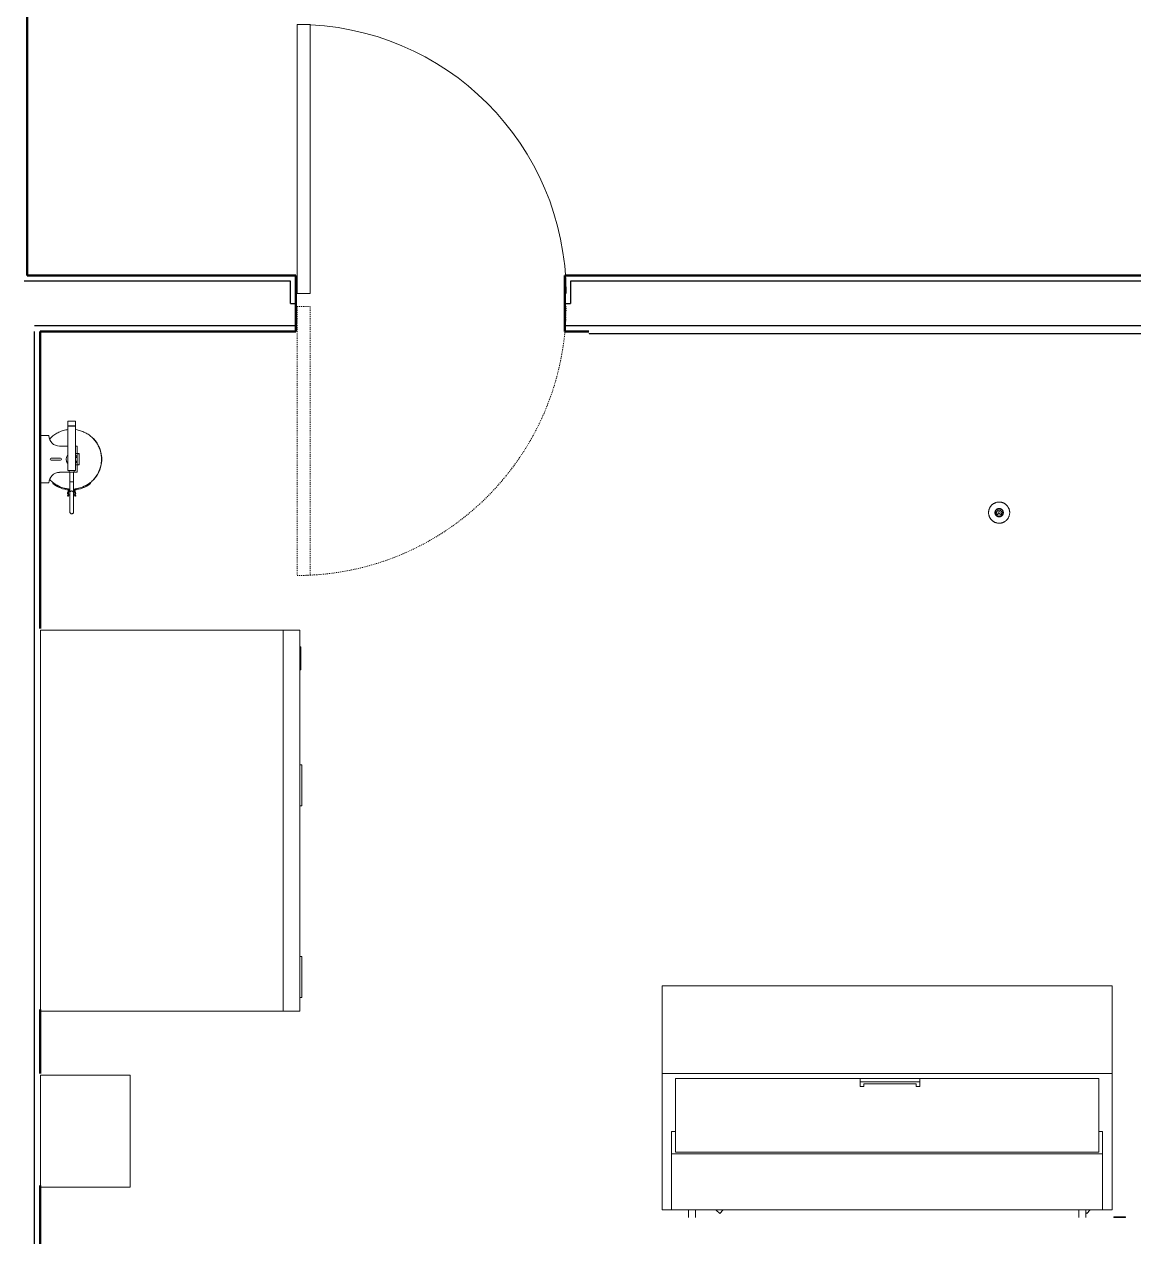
# Model space of a CAD drawing. Header units: inches. Extents: x -460 to 10305, y -938 to 5356.
# Drawn here: x 459.9 to 608.4, y 578.5 to 740.8 of the extents above; entities that cross this region are included whole.
import ezdxf

# ---------------------------------------------------------------- set-up
doc = ezdxf.new("R2010")
doc.units = ezdxf.units.IN
doc.header["$MEASUREMENT"] = 0
doc.linetypes.add('01-0263-G-DWG-BFP-ARCH$0$Dash', pattern=[0.25, 0.125, -0.125])
doc.layers.add('01-0263-G-DWG-BFP-ARCH$0$SP-CASE', color=11, linetype='Continuous', lineweight=13)
doc.layers.add('01-0263-G-DWG-BFP-ARCH$0$SP-DOOR', color=5, linetype='Continuous')
doc.layers.add('01-0263-G-DWG-BFP-ARCH$0$SP-WALL', color=7, linetype='Continuous')

# ---------------------------------------------------------------- blocks, each defined once
blk = doc.blocks.new('01-0263-G-DWG-BFP-ARCH$0$Single-Flush-Dbl Acting - 36_ x 84_-1914264-GROUND FLOOR - PROPOSED')
at = {"layer": '01-0263-G-DWG-BFP-ARCH$0$SP-DOOR', "linetype": '01-0263-G-DWG-BFP-ARCH$0$Dash', "lineweight": 9}
for p, q in [((16.25, -0.25), (16.25, 35.75)), ((18, 35.75), (16.25, 35.75)), ((18, -0.25), (18, 35.75)), ((18, -0.25), (16.25, -0.25))]:
    blk.add_line(p, q, dxfattribs=at)
at = {"layer": '01-0263-G-DWG-BFP-ARCH$0$SP-DOOR', "lineweight": 20}
for p, q in [((16.25, -2), (16.25, -38)), ((18, -2), (16.25, -2)), ((18, -2), (18, -38)), ((18, -38), (16.25, -38))]:
    blk.add_line(p, q, dxfattribs=at)
at = {"layer": '01-0263-G-DWG-BFP-ARCH$0$SP-DOOR', "linetype": '01-0263-G-DWG-BFP-ARCH$0$Dash', "lineweight": 9}
blk.add_arc((18, -0.25), 36, 90, 180, dxfattribs=at)
at = {"layer": '01-0263-G-DWG-BFP-ARCH$0$SP-DOOR', "lineweight": 9}
blk.add_arc((18, -2), 36, 180, 270, dxfattribs=at)
blk = doc.blocks.new('01-0263-G-DWG-BFP-ARCH', base_point=(1295.16, 1352.86))
at = {"layer": '01-0263-G-DWG-BFP-ARCH$0$SP-CASE'}
for p, q in [((1885.2, 2049.07), (1830.4, 2049.07)), ((1830.4, 2049.07), (1830.4, 2049.01)), ((1830.4, 2049.01), (1885.2, 2049.01)), ((1885.2, 2049.01), (1885.2, 2049.07)), ((1933.2, 2049.07), (1885.2, 2049.07)), ((1885.2, 2049.07), (1885.2, 2049.01)), ((1885.2, 2049.01), (1933.2, 2049.01)), ((1760.63, 2036.69), (1760.63, 2037.3)), ((1760.63, 2037.3), (1761.63, 2037.3)), ((1761.63, 2037.3), (1761.63, 2036.69)), ((1761.63, 2036.7), (1760.63, 2036.7)), ((1760.63, 2036.64), (1760.63, 2036.69)), ((1760.63, 2036.69), (1761.63, 2036.69)), ((1760.63, 2030.72), (1760.63, 2036.64)), ((1761.63, 2036.64), (1760.63, 2036.64)), ((1761.63, 2036.69), (1761.63, 2036.64)), ((1761.63, 2036.64), (1761.63, 2030.72)), ((1758.09, 2035.38), (1757.01, 2035.38)), ((1757.01, 2035.38), (1757.01, 2029.05)), ((1760.63, 2033.97), (1759.51, 2033.97)), ((1761.88, 2033.97), (1761.63, 2033.97)), ((1761.88, 2032.97), (1761.88, 2033.97)), ((1764.07, 2034.98), (1764.04, 2034.96)), ((1758.4, 2032.34), (1759.63, 2032.34)), ((1761.63, 2032.97), (1761.88, 2032.97)), ((1761.88, 2032.47), (1761.63, 2032.47)), ((1762.13, 2032.97), (1761.88, 2032.97)), ((1761.88, 2032.97), (1761.88, 2032.94)), ((1761.88, 2031.47), (1761.88, 2032.97)), ((1762.13, 2032.9), (1762.07, 2032.9)), ((1762.13, 2032.97), (1762.13, 2031.47)), ((1762.13, 2032.94), (1762.13, 2032.97)), ((1759.63, 2032.09), (1758.4, 2032.09)), ((1760.63, 2030.72), (1761.63, 2030.72)), ((1760.8, 2030.72), (1760.8, 2030.47)), ((1761.46, 2030.47), (1761.46, 2030.72)), ((1761.63, 2031.97), (1761.88, 2031.97)), ((1761.88, 2031.47), (1761.63, 2031.47)), ((1761.88, 2031.49), (1761.88, 2031.47)), ((1761.88, 2030.47), (1761.88, 2031.47)), ((1761.88, 2031.47), (1762.13, 2031.47)), ((1762.07, 2031.53), (1762.13, 2031.53)), ((1762.13, 2031.47), (1762.13, 2031.49)), ((1757.01, 2029.05), (1758.09, 2029.05)), ((1758.7, 2029.04), (1758.61, 2028.95)), ((1759.51, 2030.47), (1760.84, 2030.47)), ((1761.13, 2030.47), (1760.84, 2030.47)), ((1760.88, 2030.47), (1760.88, 2029.22)), ((1760.89, 2029.22), (1760.88, 2029.22)), ((1761.42, 2030.47), (1761.13, 2030.47)), ((1761.38, 2029.22), (1761.38, 2030.47)), ((1761.42, 2030.47), (1761.88, 2030.47)), ((1763.66, 2028.95), (1763.57, 2029.04)), ((1764.04, 2029.47), (1764.07, 2029.45)), ((1760.61, 2027.38), (1760.52, 2027.3)), ((1761.75, 2027.3), (1761.65, 2027.38)), ((1885.06, 2025.58), (1885.04, 2025.57)), ((1885.06, 2025.58), (1885.04, 2025.57)), ((1885.06, 2025.58), (1885.04, 2025.57)), ((1885.53, 2024.56), (1885.55, 2024.57)), ((1885.53, 2024.56), (1885.55, 2024.57)), ((1885.53, 2024.56), (1885.55, 2024.57)), ((1756.95, 2009.32), (1756.95, 1958.32)), ((1789.45, 2009.32), (1756.95, 2009.32)), ((1789.45, 1958.32), (1789.45, 2009.32)), ((1791.7, 2009.32), (1789.45, 2009.32)), ((1789.45, 1958.32), (1789.45, 2009.32)), ((1791.7, 2009.32), (1791.7, 1958.32)), ((1791.82, 2007.12), (1791.7, 2007.12)), ((1791.82, 2007.12), (1791.82, 2004.03)), ((1791.7, 2004.03), (1791.82, 2004.03)), ((1791.95, 1991.32), (1791.7, 1991.32)), ((1791.95, 1991.32), (1791.95, 1985.82)), ((1791.7, 1985.82), (1791.95, 1985.82)), ((1791.95, 1965.67), (1791.7, 1965.67)), ((1791.95, 1965.67), (1791.95, 1960.17)), ((1840.18, 1949.97), (1840.18, 1961.72)), ((1900.43, 1961.72), (1840.18, 1961.72)), ((1900.43, 1961.72), (1900.43, 1949.97)), ((1791.7, 1960.17), (1791.95, 1960.17)), ((1756.95, 1958.32), (1789.45, 1958.32)), ((1789.45, 1958.32), (1791.7, 1958.32)), ((1756.95, 1949.76), (1756.95, 1934.76)), ((1768.95, 1949.76), (1756.95, 1949.76)), ((1768.95, 1934.76), (1768.95, 1949.76)), ((1840.18, 1949.97), (1900.43, 1949.97)), ((1840.18, 1931.72), (1840.18, 1949.97)), ((1900.43, 1949.97), (1900.43, 1931.72)), ((1841.95, 1939.44), (1841.95, 1949.3)), ((1841.95, 1949.3), (1866.7, 1949.3)), ((1866.7, 1948.86), (1866.7, 1949.3)), ((1866.7, 1949.3), (1874.7, 1949.3)), ((1866.7, 1948.27), (1866.7, 1948.86)), ((1874.7, 1948.86), (1866.7, 1948.86)), ((1867.2, 1948.27), (1866.7, 1948.27)), ((1867.2, 1948.27), (1867.2, 1948.59)), ((1867.2, 1948.59), (1874.2, 1948.59)), ((1874.2, 1948.59), (1874.2, 1948.27)), ((1874.7, 1948.27), (1874.2, 1948.27)), ((1874.7, 1949.3), (1874.7, 1948.86)), ((1874.7, 1949.3), (1898.64, 1949.3)), ((1874.7, 1948.86), (1874.7, 1948.27)), ((1898.64, 1949.3), (1898.64, 1939.44)), ((1841.45, 1939.22), (1841.45, 1942.23)), ((1841.95, 1942.23), (1841.45, 1942.23)), ((1899.15, 1942.23), (1898.64, 1942.23)), ((1899.15, 1942.23), (1899.15, 1939.22)), ((1841.45, 1931.72), (1841.45, 1939.22)), ((1841.45, 1939.22), (1899.15, 1939.22)), ((1898.64, 1939.44), (1841.95, 1939.44)), ((1899.15, 1939.22), (1899.15, 1931.72)), ((1756.95, 1934.76), (1768.95, 1934.76)), ((1840.18, 1931.72), (1841.45, 1931.72)), ((1899.15, 1931.72), (1841.45, 1931.72)), ((1843.72, 1931.72), (1843.72, 1930.72)), ((1844.64, 1930.72), (1844.64, 1931.72)), ((1847.89, 1931.26), (1847.43, 1931.71)), ((1847.89, 1931.26), (1848.36, 1931.72)), ((1895.97, 1931.72), (1895.97, 1930.72)), ((1896.89, 1930.72), (1896.89, 1931.72)), ((1897.03, 1931.26), (1897.49, 1931.72)), ((1899.15, 1931.72), (1900.43, 1931.72)), ((1897.03, 1931.26), (1896.9, 1931.38)), ((1902.19, 1930.78), (1900.64, 1930.78)), ((1900.64, 1930.78), (1900.64, 1930.72)), ((1900.64, 1930.72), (1902.19, 1930.72)), ((1902.19, 1930.72), (1902.19, 1930.78))]:
    blk.add_line(p, q, dxfattribs=at)
for points in [[(1760.63, 2036.18), (1760.5, 2036.16), (1760.34, 2036.14), (1760.18, 2036.1), (1760.03, 2036.06), (1759.87, 2036.01), (1759.72, 2035.96), (1759.57, 2035.9), (1759.43, 2035.83), (1759.29, 2035.76), (1759.15, 2035.69), (1759.01, 2035.6), (1758.87, 2035.52), (1758.74, 2035.42), (1758.62, 2035.33), (1758.5, 2035.22), (1758.38, 2035.11), (1758.26, 2035), (1758.18, 2034.92)], [(1761.37, 2028.22), (1761.45, 2028.23), (1761.61, 2028.24), (1761.77, 2028.27), (1761.93, 2028.29), (1762.08, 2028.33), (1762.24, 2028.37), (1762.39, 2028.42), (1762.54, 2028.47), (1762.69, 2028.53), (1762.84, 2028.6), (1762.98, 2028.67), (1763.12, 2028.74), (1763.26, 2028.83), (1763.39, 2028.91), (1763.52, 2029.01), (1763.65, 2029.1), (1763.77, 2029.21), (1763.89, 2029.32), (1764, 2029.43), (1764.11, 2029.55), (1764.22, 2029.67), (1764.32, 2029.79), (1764.41, 2029.92), (1764.5, 2030.05), (1764.58, 2030.19), (1764.66, 2030.33), (1764.73, 2030.47), (1764.8, 2030.62), (1764.86, 2030.77), (1764.92, 2030.92), (1764.96, 2031.07), (1765.01, 2031.22), (1765.04, 2031.38), (1765.07, 2031.54), (1765.1, 2031.69), (1765.12, 2031.85), (1765.13, 2032.01), (1765.13, 2032.17), (1765.13, 2032.33), (1765.12, 2032.49), (1765.11, 2032.65), (1765.09, 2032.81), (1765.06, 2032.97), (1765.03, 2033.12), (1764.99, 2033.28), (1764.94, 2033.43), (1764.89, 2033.58), (1764.83, 2033.73), (1764.77, 2033.88), (1764.7, 2034.02), (1764.63, 2034.17), (1764.54, 2034.3), (1764.46, 2034.44), (1764.37, 2034.57), (1764.27, 2034.7), (1764.17, 2034.82), (1764.06, 2034.94), (1763.95, 2035.05), (1763.83, 2035.16), (1763.71, 2035.27), (1763.59, 2035.37), (1763.46, 2035.47), (1763.33, 2035.56), (1763.19, 2035.64), (1763.06, 2035.72), (1762.91, 2035.8), (1762.77, 2035.86), (1762.62, 2035.93), (1762.47, 2035.98), (1762.32, 2036.03), (1762.17, 2036.08), (1762.01, 2036.12), (1761.85, 2036.15), (1761.7, 2036.18), (1761.63, 2036.18)], [(1758.2, 2029.49), (1758.31, 2029.38), (1758.43, 2029.27), (1758.55, 2029.16), (1758.68, 2029.06), (1758.8, 2028.96), (1758.94, 2028.87), (1759.07, 2028.79), (1759.21, 2028.71), (1759.35, 2028.63), (1759.5, 2028.57), (1759.64, 2028.5), (1759.79, 2028.45), (1759.94, 2028.4), (1760.1, 2028.35), (1760.25, 2028.31), (1760.41, 2028.28), (1760.57, 2028.26), (1760.73, 2028.24), (1760.89, 2028.22)], [(1760.88, 2026.29), (1760.88, 2026.86), (1760.88, 2027.38), (1760.88, 2027.63), (1760.88, 2027.69), (1760.88, 2027.27), (1760.88, 2026.49), (1760.88, 2026.47), (1760.88, 2026.44), (1760.88, 2026.42), (1760.88, 2026.4), (1760.88, 2026.38), (1760.88, 2026.35), (1760.88, 2026.33), (1760.88, 2026.31), (1760.88, 2026.29), (1760.88, 2026.27), (1760.88, 2026.24), (1760.88, 2026.22), (1760.88, 2026.2), (1760.88, 2026.18), (1760.88, 2026.16), (1760.88, 2026.14), (1760.88, 2026.12), (1760.88, 2026.1), (1760.88, 2026.07), (1760.88, 2026.05), (1760.88, 2026.03), (1760.88, 2026.01), (1760.88, 2025.99), (1760.88, 2025.98), (1760.88, 2025.96), (1760.88, 2025.94), (1760.88, 2025.92), (1760.88, 2025.9), (1760.88, 2025.88), (1760.88, 2025.86), (1760.88, 2025.84), (1760.88, 2025.83), (1760.88, 2025.81), (1760.88, 2025.79), (1760.88, 2025.77), (1760.88, 2025.76), (1760.88, 2025.74), (1760.88, 2025.72), (1760.88, 2025.71), (1760.88, 2025.69), (1760.88, 2025.68), (1760.88, 2025.66), (1760.88, 2025.65), (1760.88, 2025.63), (1760.88, 2025.62), (1760.88, 2025.6), (1760.88, 2025.59), (1760.88, 2025.57), (1760.88, 2025.56), (1760.88, 2025.54), (1760.88, 2025.53), (1760.88, 2025.52), (1760.88, 2025.51), (1760.88, 2025.49), (1760.88, 2025.48), (1760.88, 2025.47), (1760.88, 2025.46), (1760.88, 2025.44), (1760.88, 2025.43), (1760.88, 2025.42), (1760.88, 2025.41), (1760.88, 2025.4), (1760.88, 2025.39), (1760.88, 2025.38), (1760.88, 2025.37), (1760.88, 2025.36), (1760.88, 2025.35), (1760.88, 2025.34), (1760.88, 2025.33), (1760.88, 2025.32), (1760.88, 2025.31), (1760.88, 2025.3), (1760.88, 2025.29), (1760.88, 2025.29), (1760.88, 2025.28), (1760.88, 2025.27), (1760.88, 2025.26), (1760.88, 2025.26), (1760.88, 2025.25), (1760.88, 2025.24), (1760.88, 2025.24), (1760.88, 2025.23), (1760.88, 2025.23), (1760.88, 2025.22), (1760.88, 2025.21), (1760.88, 2025.21), (1760.88, 2025.2), (1760.88, 2025.2), (1760.88, 2025.2), (1760.88, 2025.19), (1760.88, 2025.19), (1760.88, 2025.19), (1760.88, 2025.18), (1760.88, 2025.18), (1760.88, 2025.18), (1760.88, 2025.17), (1760.88, 2025.17), (1760.88, 2025.17), (1760.88, 2025.17), (1760.88, 2025.17), (1760.88, 2025.17), (1760.88, 2025.17), (1760.88, 2025.17), (1760.88, 2025.17), (1760.88, 2025.17), (1760.88, 2025.17), (1760.88, 2025.17), (1760.88, 2025.17), (1760.88, 2025.17), (1760.88, 2025.17), (1760.88, 2025.18), (1760.88, 2025.18), (1760.88, 2025.18), (1760.88, 2025.19), (1760.88, 2025.19), (1760.88, 2025.19), (1760.88, 2025.2), (1760.88, 2025.2), (1760.88, 2025.21), (1760.88, 2025.21), (1760.88, 2025.22), (1760.88, 2025.23), (1760.88, 2025.23), (1760.88, 2025.24), (1760.88, 2025.25), (1760.88, 2025.26), (1760.88, 2025.26), (1760.88, 2025.27), (1760.88, 2025.28), (1760.88, 2025.29), (1760.88, 2025.3), (1760.88, 2025.31), (1760.88, 2025.32), (1760.88, 2025.33), (1760.88, 2025.35), (1760.88, 2025.36), (1760.88, 2025.37), (1760.88, 2025.38), (1760.88, 2025.4), (1760.88, 2025.41), (1760.88, 2025.43), (1760.88, 2025.44), (1760.88, 2025.46), (1760.88, 2025.47), (1760.88, 2025.49), (1760.88, 2025.51), (1760.88, 2025.52), (1760.88, 2025.54), (1760.88, 2025.56), (1760.88, 2025.58), (1760.88, 2025.6), (1760.88, 2025.62), (1760.88, 2025.64), (1760.88, 2025.66), (1760.88, 2025.69), (1760.88, 2025.71), (1760.88, 2025.73), (1760.88, 2025.76), (1760.88, 2025.78), (1760.88, 2025.81), (1760.88, 2025.83), (1760.88, 2025.86), (1760.88, 2025.89), (1760.88, 2025.91), (1760.88, 2025.94), (1760.88, 2025.97), (1760.88, 2026), (1760.88, 2026.03), (1760.88, 2026.06), (1760.88, 2026.09), (1760.88, 2026.13), (1760.88, 2026.16), (1760.88, 2026.19), (1760.88, 2026.23), (1760.88, 2026.26), (1760.88, 2026.3), (1760.88, 2026.34), (1760.88, 2026.37), (1760.88, 2026.41), (1760.88, 2026.45), (1760.88, 2026.49), (1760.88, 2026.53), (1760.88, 2026.57), (1760.88, 2026.61), (1760.88, 2026.66), (1760.88, 2026.7), (1760.88, 2026.74), (1760.88, 2026.79), (1760.88, 2026.83), (1760.88, 2026.88), (1760.88, 2027.37), (1760.88, 2028.25), (1760.88, 2029), (1760.88, 2029.22)], [(1760.88, 2029.22), (1760.89, 2029.21), (1760.92, 2029.21), (1760.97, 2029.2), (1761.05, 2029.2), (1761.13, 2029.2)], [(1761.13, 2029.2), (1761.22, 2029.2), (1761.29, 2029.2), (1761.35, 2029.21), (1761.38, 2029.21), (1761.38, 2029.22)], [(1761.38, 2026.29), (1761.38, 2026.86), (1761.38, 2027.38), (1761.38, 2027.63), (1761.38, 2027.69), (1761.38, 2027.27), (1761.38, 2026.49), (1761.38, 2026.47), (1761.38, 2026.44), (1761.38, 2026.42), (1761.38, 2026.4), (1761.38, 2026.38), (1761.38, 2026.35), (1761.38, 2026.33), (1761.38, 2026.31), (1761.38, 2026.29), (1761.38, 2026.27), (1761.38, 2026.24), (1761.38, 2026.22), (1761.38, 2026.2), (1761.38, 2026.18), (1761.38, 2026.16), (1761.38, 2026.14), (1761.38, 2026.12), (1761.38, 2026.1), (1761.38, 2026.07), (1761.38, 2026.05), (1761.38, 2026.03), (1761.38, 2026.01), (1761.38, 2025.99), (1761.38, 2025.98), (1761.38, 2025.96), (1761.38, 2025.94), (1761.38, 2025.92), (1761.38, 2025.9), (1761.38, 2025.88), (1761.38, 2025.86), (1761.38, 2025.84), (1761.38, 2025.83), (1761.38, 2025.81), (1761.38, 2025.79), (1761.38, 2025.77), (1761.38, 2025.76), (1761.38, 2025.74), (1761.38, 2025.72), (1761.38, 2025.71), (1761.38, 2025.69), (1761.38, 2025.68), (1761.38, 2025.66), (1761.38, 2025.65), (1761.38, 2025.63), (1761.38, 2025.62), (1761.38, 2025.6), (1761.38, 2025.59), (1761.38, 2025.57), (1761.38, 2025.56), (1761.38, 2025.54), (1761.38, 2025.53), (1761.38, 2025.52), (1761.38, 2025.51), (1761.38, 2025.49), (1761.38, 2025.48), (1761.38, 2025.47), (1761.38, 2025.46), (1761.38, 2025.44), (1761.38, 2025.43), (1761.38, 2025.42), (1761.38, 2025.41), (1761.38, 2025.4), (1761.38, 2025.39), (1761.38, 2025.38), (1761.38, 2025.37), (1761.38, 2025.36), (1761.38, 2025.35), (1761.38, 2025.34), (1761.38, 2025.33), (1761.38, 2025.32), (1761.38, 2025.31), (1761.38, 2025.3), (1761.38, 2025.29), (1761.38, 2025.29), (1761.38, 2025.28), (1761.38, 2025.27), (1761.38, 2025.26), (1761.38, 2025.26), (1761.38, 2025.25), (1761.38, 2025.24), (1761.38, 2025.24), (1761.38, 2025.23), (1761.38, 2025.23), (1761.38, 2025.22), (1761.38, 2025.21), (1761.38, 2025.21), (1761.38, 2025.2), (1761.38, 2025.2), (1761.38, 2025.2), (1761.38, 2025.19), (1761.38, 2025.19), (1761.38, 2025.19), (1761.38, 2025.18), (1761.38, 2025.18), (1761.38, 2025.18), (1761.38, 2025.17), (1761.38, 2025.17), (1761.38, 2025.17), (1761.38, 2025.17), (1761.38, 2025.17), (1761.38, 2025.17), (1761.38, 2025.17), (1761.38, 2025.17), (1761.38, 2025.17), (1761.38, 2025.17), (1761.38, 2025.17), (1761.38, 2025.17), (1761.38, 2025.17), (1761.38, 2025.17), (1761.38, 2025.17), (1761.38, 2025.18), (1761.38, 2025.18), (1761.38, 2025.18), (1761.38, 2025.19), (1761.38, 2025.19), (1761.38, 2025.19), (1761.38, 2025.2), (1761.38, 2025.2), (1761.38, 2025.21), (1761.38, 2025.21), (1761.38, 2025.22), (1761.38, 2025.23), (1761.38, 2025.23), (1761.38, 2025.24), (1761.38, 2025.25), (1761.38, 2025.26), (1761.38, 2025.26), (1761.38, 2025.27), (1761.38, 2025.28), (1761.38, 2025.29), (1761.38, 2025.3), (1761.38, 2025.31), (1761.38, 2025.32), (1761.38, 2025.33), (1761.38, 2025.35), (1761.38, 2025.36), (1761.38, 2025.37), (1761.38, 2025.38), (1761.38, 2025.4), (1761.38, 2025.41), (1761.38, 2025.43), (1761.38, 2025.44), (1761.38, 2025.46), (1761.38, 2025.47), (1761.38, 2025.49), (1761.38, 2025.51), (1761.38, 2025.52), (1761.38, 2025.54), (1761.38, 2025.56), (1761.38, 2025.58), (1761.38, 2025.6), (1761.38, 2025.62), (1761.38, 2025.64), (1761.38, 2025.66), (1761.38, 2025.69), (1761.38, 2025.71), (1761.38, 2025.73), (1761.38, 2025.76), (1761.38, 2025.78), (1761.38, 2025.81), (1761.38, 2025.83), (1761.38, 2025.86), (1761.38, 2025.89), (1761.38, 2025.91), (1761.38, 2025.94), (1761.38, 2025.97), (1761.38, 2026), (1761.38, 2026.03), (1761.38, 2026.06), (1761.38, 2026.09), (1761.38, 2026.13), (1761.38, 2026.16), (1761.38, 2026.19), (1761.38, 2026.23), (1761.38, 2026.26), (1761.38, 2026.3), (1761.38, 2026.34), (1761.38, 2026.37), (1761.38, 2026.41), (1761.38, 2026.45), (1761.38, 2026.49), (1761.38, 2026.53), (1761.38, 2026.57), (1761.38, 2026.61), (1761.38, 2026.66), (1761.38, 2026.7), (1761.38, 2026.74), (1761.38, 2026.79), (1761.38, 2026.83), (1761.38, 2026.88), (1761.38, 2027.37), (1761.38, 2028.25), (1761.38, 2029), (1761.38, 2029.22)], [(1761.38, 2029.22), (1761.38, 2029.22)], [(1760.88, 2027.72), (1760.89, 2027.77), (1760.91, 2027.83), (1760.94, 2027.88), (1760.98, 2027.92), (1761.02, 2027.94), (1761.08, 2027.96), (1761.13, 2027.97)], [(1761.13, 2027.97), (1761.2, 2027.96), (1761.25, 2027.94), (1761.3, 2027.9), (1761.34, 2027.85), (1761.37, 2027.79), (1761.38, 2027.73), (1761.38, 2027.72)], [(1886.71, 2025.07), (1886.71, 2025.13), (1886.71, 2025.18), (1886.7, 2025.24), (1886.69, 2025.29), (1886.68, 2025.35), (1886.67, 2025.41), (1886.65, 2025.46), (1886.64, 2025.51), (1886.62, 2025.57), (1886.6, 2025.62), (1886.57, 2025.67), (1886.55, 2025.72), (1886.52, 2025.77), (1886.49, 2025.82), (1886.46, 2025.87), (1886.43, 2025.91), (1886.4, 2025.96), (1886.36, 2026), (1886.32, 2026.04), (1886.28, 2026.08), (1886.24, 2026.12), (1886.2, 2026.16), (1886.15, 2026.19), (1886.11, 2026.23), (1886.06, 2026.26), (1886.01, 2026.29), (1885.96, 2026.32), (1885.91, 2026.34), (1885.86, 2026.37), (1885.81, 2026.39), (1885.75, 2026.41), (1885.7, 2026.42), (1885.65, 2026.44), (1885.59, 2026.45), (1885.54, 2026.46), (1885.48, 2026.47), (1885.42, 2026.48), (1885.37, 2026.48), (1885.31, 2026.48), (1885.25, 2026.48), (1885.2, 2026.48), (1885.14, 2026.47), (1885.09, 2026.47), (1885.03, 2026.46), (1884.97, 2026.45), (1884.92, 2026.43), (1884.87, 2026.42), (1884.81, 2026.4), (1884.76, 2026.38), (1884.71, 2026.35), (1884.66, 2026.33), (1884.61, 2026.3), (1884.56, 2026.28), (1884.51, 2026.24), (1884.46, 2026.21), (1884.42, 2026.18), (1884.37, 2026.14), (1884.33, 2026.1), (1884.29, 2026.07), (1884.25, 2026.02), (1884.22, 2025.98), (1884.18, 2025.94), (1884.15, 2025.89), (1884.11, 2025.85), (1884.08, 2025.8), (1884.06, 2025.75), (1884.03, 2025.7), (1884.01, 2025.65), (1883.98, 2025.6), (1883.96, 2025.54), (1883.95, 2025.49), (1883.93, 2025.43), (1883.92, 2025.38), (1883.9, 2025.32), (1883.9, 2025.27), (1883.89, 2025.21), (1883.88, 2025.16), (1883.88, 2025.1), (1883.88, 2025.07)], [(1761.13, 2024.92), (1761.07, 2024.92), (1761.01, 2024.95), (1760.96, 2024.99), (1760.92, 2025.03), (1760.89, 2025.09), (1760.88, 2025.15), (1760.88, 2025.17)], [(1761.38, 2025.17), (1761.38, 2025.12), (1761.36, 2025.06), (1761.32, 2025), (1761.28, 2024.97), (1761.25, 2024.94), (1761.19, 2024.92), (1761.13, 2024.92)], [(1883.88, 2025.07), (1883.88, 2025.01), (1883.89, 2024.96), (1883.89, 2024.9), (1883.9, 2024.84), (1883.91, 2024.79), (1883.92, 2024.73), (1883.94, 2024.68), (1883.95, 2024.62), (1883.97, 2024.57), (1883.99, 2024.52), (1884.02, 2024.47), (1884.04, 2024.42), (1884.07, 2024.37), (1884.1, 2024.32), (1884.13, 2024.27), (1884.16, 2024.22), (1884.2, 2024.18), (1884.23, 2024.14), (1884.27, 2024.09), (1884.31, 2024.05), (1884.35, 2024.02), (1884.39, 2023.98), (1884.44, 2023.94), (1884.48, 2023.91), (1884.53, 2023.88), (1884.58, 2023.85), (1884.63, 2023.82), (1884.68, 2023.8), (1884.73, 2023.77), (1884.78, 2023.75), (1884.84, 2023.73), (1884.89, 2023.71), (1884.94, 2023.7), (1885, 2023.69), (1885.06, 2023.68), (1885.11, 2023.67), (1885.17, 2023.66), (1885.22, 2023.66), (1885.28, 2023.65), (1885.34, 2023.66), (1885.39, 2023.66), (1885.45, 2023.66), (1885.51, 2023.67), (1885.56, 2023.68), (1885.62, 2023.69), (1885.67, 2023.71), (1885.73, 2023.72), (1885.78, 2023.74), (1885.83, 2023.76), (1885.88, 2023.78), (1885.93, 2023.81), (1885.98, 2023.83), (1886.03, 2023.86), (1886.08, 2023.89), (1886.13, 2023.93), (1886.17, 2023.96), (1886.22, 2024), (1886.26, 2024.03), (1886.3, 2024.07), (1886.34, 2024.11), (1886.38, 2024.16), (1886.41, 2024.2), (1886.45, 2024.25), (1886.48, 2024.29), (1886.51, 2024.34), (1886.54, 2024.39), (1886.56, 2024.44), (1886.59, 2024.49), (1886.61, 2024.54), (1886.63, 2024.6), (1886.65, 2024.65), (1886.66, 2024.7), (1886.68, 2024.76), (1886.69, 2024.81), (1886.7, 2024.87), (1886.7, 2024.93), (1886.71, 2024.98), (1886.71, 2025.04), (1886.71, 2025.07)], [(1885.86, 2025.07), (1885.86, 2025.09), (1885.86, 2025.11), (1885.85, 2025.14), (1885.85, 2025.16), (1885.85, 2025.18), (1885.84, 2025.2), (1885.84, 2025.22), (1885.83, 2025.25), (1885.82, 2025.27), (1885.81, 2025.29), (1885.8, 2025.31), (1885.79, 2025.33), (1885.78, 2025.35), (1885.77, 2025.37), (1885.76, 2025.39), (1885.75, 2025.4), (1885.73, 2025.42), (1885.72, 2025.44), (1885.7, 2025.46), (1885.69, 2025.47), (1885.67, 2025.49), (1885.65, 2025.5), (1885.64, 2025.52), (1885.62, 2025.53), (1885.6, 2025.54), (1885.58, 2025.55), (1885.56, 2025.57), (1885.54, 2025.58), (1885.52, 2025.58), (1885.5, 2025.59), (1885.48, 2025.6), (1885.46, 2025.61), (1885.44, 2025.61), (1885.41, 2025.62), (1885.39, 2025.62), (1885.37, 2025.63), (1885.35, 2025.63), (1885.32, 2025.63), (1885.3, 2025.63), (1885.28, 2025.63), (1885.26, 2025.63), (1885.23, 2025.63), (1885.21, 2025.63), (1885.19, 2025.62), (1885.17, 2025.62), (1885.15, 2025.61), (1885.12, 2025.6), (1885.1, 2025.6), (1885.08, 2025.59), (1885.06, 2025.58), (1885.04, 2025.57), (1885.02, 2025.56), (1885, 2025.55), (1884.98, 2025.54), (1884.96, 2025.52), (1884.95, 2025.51), (1884.93, 2025.5), (1884.91, 2025.48), (1884.9, 2025.47), (1884.88, 2025.45), (1884.87, 2025.43), (1884.85, 2025.41), (1884.84, 2025.4), (1884.83, 2025.38), (1884.81, 2025.36), (1884.8, 2025.34), (1884.79, 2025.32), (1884.78, 2025.3), (1884.77, 2025.28), (1884.77, 2025.26), (1884.76, 2025.24), (1884.75, 2025.21), (1884.75, 2025.19), (1884.74, 2025.17), (1884.74, 2025.15), (1884.74, 2025.13), (1884.73, 2025.1), (1884.73, 2025.08), (1884.73, 2025.07)], [(1885.86, 2025.07), (1885.86, 2025.09), (1885.86, 2025.11), (1885.85, 2025.14), (1885.85, 2025.16), (1885.85, 2025.18), (1885.84, 2025.2), (1885.84, 2025.22), (1885.83, 2025.25), (1885.82, 2025.27), (1885.81, 2025.29), (1885.8, 2025.31), (1885.79, 2025.33), (1885.78, 2025.35), (1885.77, 2025.37), (1885.76, 2025.39), (1885.75, 2025.4), (1885.73, 2025.42), (1885.72, 2025.44), (1885.7, 2025.46), (1885.69, 2025.47), (1885.67, 2025.49), (1885.65, 2025.5), (1885.64, 2025.52), (1885.62, 2025.53), (1885.6, 2025.54), (1885.58, 2025.55), (1885.56, 2025.57), (1885.54, 2025.58), (1885.52, 2025.58), (1885.5, 2025.59), (1885.48, 2025.6), (1885.46, 2025.61), (1885.44, 2025.61), (1885.41, 2025.62), (1885.39, 2025.62), (1885.37, 2025.63), (1885.35, 2025.63), (1885.32, 2025.63), (1885.3, 2025.63), (1885.28, 2025.63), (1885.26, 2025.63), (1885.23, 2025.63), (1885.21, 2025.63), (1885.19, 2025.62), (1885.17, 2025.62), (1885.15, 2025.61), (1885.12, 2025.6), (1885.1, 2025.6), (1885.08, 2025.59), (1885.06, 2025.58), (1885.04, 2025.57), (1885.02, 2025.56), (1885, 2025.55), (1884.98, 2025.54), (1884.96, 2025.52), (1884.95, 2025.51), (1884.93, 2025.5), (1884.91, 2025.48), (1884.9, 2025.47), (1884.88, 2025.45), (1884.87, 2025.43), (1884.85, 2025.41), (1884.84, 2025.4), (1884.83, 2025.38), (1884.81, 2025.36), (1884.8, 2025.34), (1884.79, 2025.32), (1884.78, 2025.3), (1884.77, 2025.28), (1884.77, 2025.26), (1884.76, 2025.24), (1884.75, 2025.21), (1884.75, 2025.19), (1884.74, 2025.17), (1884.74, 2025.15), (1884.74, 2025.13), (1884.73, 2025.1), (1884.73, 2025.08), (1884.73, 2025.07)], [(1884.79, 2025.32), (1884.78, 2025.3), (1884.77, 2025.28), (1884.77, 2025.26), (1884.76, 2025.24), (1884.75, 2025.21), (1884.75, 2025.19), (1884.74, 2025.17), (1884.74, 2025.15), (1884.74, 2025.13), (1884.73, 2025.1), (1884.73, 2025.08), (1884.73, 2025.07)], [(1884.74, 2025.17), (1884.74, 2025.15), (1884.74, 2025.13), (1884.73, 2025.1), (1884.73, 2025.08), (1884.73, 2025.07)], [(1884.74, 2025.17), (1884.74, 2025.15), (1884.74, 2025.13), (1884.73, 2025.1), (1884.73, 2025.08), (1884.73, 2025.07)], [(1884.73, 2025.07), (1884.73, 2025.05), (1884.73, 2025.02), (1884.74, 2025), (1884.74, 2024.98), (1884.74, 2024.96)], [(1884.73, 2025.07), (1884.73, 2025.05), (1884.73, 2025.02), (1884.74, 2025), (1884.74, 2024.98), (1884.74, 2024.96)], [(1884.73, 2025.07), (1884.73, 2025.05), (1884.73, 2025.02), (1884.74, 2025), (1884.74, 2024.98), (1884.74, 2024.96), (1884.75, 2024.94), (1884.75, 2024.91), (1884.76, 2024.89), (1884.77, 2024.87), (1884.78, 2024.85), (1884.79, 2024.83)], [(1884.73, 2025.07), (1884.73, 2025.05), (1884.73, 2025.02), (1884.74, 2025), (1884.74, 2024.98), (1884.74, 2024.96), (1884.75, 2024.94), (1884.75, 2024.91), (1884.76, 2024.89), (1884.77, 2024.87), (1884.78, 2024.85), (1884.79, 2024.83), (1884.8, 2024.81), (1884.81, 2024.79), (1884.82, 2024.77), (1884.83, 2024.75), (1884.84, 2024.73), (1884.86, 2024.72), (1884.87, 2024.7), (1884.89, 2024.68), (1884.9, 2024.67), (1884.92, 2024.65), (1884.94, 2024.64), (1884.95, 2024.62), (1884.97, 2024.61), (1884.99, 2024.6), (1885.01, 2024.58), (1885.03, 2024.57), (1885.05, 2024.56), (1885.07, 2024.55), (1885.09, 2024.54), (1885.11, 2024.54), (1885.13, 2024.53), (1885.16, 2024.52), (1885.18, 2024.52), (1885.2, 2024.51), (1885.22, 2024.51), (1885.24, 2024.51), (1885.27, 2024.51), (1885.29, 2024.51), (1885.31, 2024.51), (1885.33, 2024.51), (1885.36, 2024.51), (1885.38, 2024.51), (1885.4, 2024.52), (1885.42, 2024.52), (1885.45, 2024.53), (1885.47, 2024.53), (1885.49, 2024.54), (1885.51, 2024.55), (1885.53, 2024.56), (1885.55, 2024.57), (1885.57, 2024.58), (1885.59, 2024.59), (1885.61, 2024.6), (1885.63, 2024.61), (1885.64, 2024.63), (1885.66, 2024.64), (1885.68, 2024.66), (1885.69, 2024.67), (1885.71, 2024.69), (1885.73, 2024.71), (1885.74, 2024.72), (1885.75, 2024.74), (1885.77, 2024.76), (1885.78, 2024.78), (1885.79, 2024.8), (1885.8, 2024.82), (1885.81, 2024.84), (1885.82, 2024.86), (1885.83, 2024.88), (1885.83, 2024.9), (1885.84, 2024.92), (1885.84, 2024.95), (1885.85, 2024.97), (1885.85, 2024.99), (1885.86, 2025.01), (1885.86, 2025.03), (1885.86, 2025.06), (1885.86, 2025.07)], [(1884.73, 2025.07), (1884.73, 2025.05), (1884.73, 2025.02), (1884.74, 2025), (1884.74, 2024.98), (1884.74, 2024.96), (1884.75, 2024.94), (1884.75, 2024.91), (1884.76, 2024.89), (1884.77, 2024.87), (1884.78, 2024.85), (1884.79, 2024.83), (1884.8, 2024.81), (1884.81, 2024.79), (1884.82, 2024.77), (1884.83, 2024.75), (1884.84, 2024.73), (1884.86, 2024.72), (1884.87, 2024.7), (1884.89, 2024.68), (1884.9, 2024.67), (1884.92, 2024.65), (1884.94, 2024.64), (1884.95, 2024.62), (1884.97, 2024.61), (1884.99, 2024.6), (1885.01, 2024.58), (1885.03, 2024.57), (1885.05, 2024.56), (1885.07, 2024.55), (1885.09, 2024.54), (1885.11, 2024.54), (1885.13, 2024.53), (1885.16, 2024.52), (1885.18, 2024.52), (1885.2, 2024.51), (1885.22, 2024.51), (1885.24, 2024.51), (1885.27, 2024.51), (1885.29, 2024.51), (1885.31, 2024.51), (1885.33, 2024.51), (1885.36, 2024.51), (1885.38, 2024.51), (1885.4, 2024.52), (1885.42, 2024.52), (1885.45, 2024.53), (1885.47, 2024.53), (1885.49, 2024.54), (1885.51, 2024.55), (1885.53, 2024.56), (1885.55, 2024.57), (1885.57, 2024.58), (1885.59, 2024.59), (1885.61, 2024.6), (1885.63, 2024.61), (1885.64, 2024.63), (1885.66, 2024.64), (1885.68, 2024.66), (1885.69, 2024.67), (1885.71, 2024.69), (1885.73, 2024.71), (1885.74, 2024.72), (1885.75, 2024.74), (1885.77, 2024.76), (1885.78, 2024.78), (1885.79, 2024.8), (1885.8, 2024.82), (1885.81, 2024.84), (1885.82, 2024.86), (1885.83, 2024.88), (1885.83, 2024.9), (1885.84, 2024.92), (1885.84, 2024.95), (1885.85, 2024.97), (1885.85, 2024.99), (1885.86, 2025.01), (1885.86, 2025.03), (1885.86, 2025.06), (1885.86, 2025.07)], [(1884.95, 2025.51), (1884.93, 2025.5), (1884.91, 2025.48), (1884.9, 2025.47), (1884.88, 2025.45), (1884.87, 2025.43), (1884.85, 2025.41), (1884.84, 2025.4), (1884.83, 2025.38)], [(1884.95, 2025.51), (1884.93, 2025.5), (1884.91, 2025.48), (1884.9, 2025.47), (1884.88, 2025.45), (1884.87, 2025.43), (1884.85, 2025.41), (1884.84, 2025.4), (1884.83, 2025.38)], [(1884.95, 2025.51), (1884.93, 2025.5), (1884.91, 2025.48), (1884.9, 2025.47), (1884.88, 2025.45), (1884.87, 2025.43), (1884.85, 2025.41), (1884.84, 2025.4), (1884.83, 2025.38)], [(1884.86, 2024.72), (1884.87, 2024.7), (1884.89, 2024.68), (1884.9, 2024.67), (1884.92, 2024.65), (1884.94, 2024.64)], [(1884.86, 2024.72), (1884.87, 2024.7), (1884.89, 2024.68), (1884.9, 2024.67), (1884.92, 2024.65), (1884.94, 2024.64)], [(1884.86, 2024.72), (1884.87, 2024.7), (1884.89, 2024.68), (1884.9, 2024.67), (1884.92, 2024.65), (1884.94, 2024.64)], [(1884.99, 2024.6), (1885.01, 2024.58), (1885.03, 2024.57), (1885.05, 2024.56)], [(1885.11, 2024.54), (1885.13, 2024.53), (1885.16, 2024.52), (1885.18, 2024.52), (1885.2, 2024.51), (1885.22, 2024.51), (1885.24, 2024.51), (1885.27, 2024.51), (1885.29, 2024.51), (1885.31, 2024.51), (1885.33, 2024.51), (1885.36, 2024.51), (1885.38, 2024.51)], [(1885.11, 2024.54), (1885.13, 2024.53), (1885.16, 2024.52), (1885.18, 2024.52), (1885.2, 2024.51), (1885.22, 2024.51), (1885.24, 2024.51), (1885.27, 2024.51), (1885.29, 2024.51), (1885.31, 2024.51), (1885.33, 2024.51), (1885.36, 2024.51), (1885.38, 2024.51)], [(1885.11, 2024.54), (1885.13, 2024.53), (1885.16, 2024.52), (1885.18, 2024.52), (1885.2, 2024.51), (1885.22, 2024.51), (1885.24, 2024.51), (1885.27, 2024.51), (1885.29, 2024.51), (1885.31, 2024.51), (1885.33, 2024.51), (1885.36, 2024.51), (1885.38, 2024.51)], [(1885.19, 2025.62), (1885.17, 2025.62), (1885.15, 2025.61)], [(1885.48, 2025.6), (1885.46, 2025.61), (1885.44, 2025.61), (1885.41, 2025.62), (1885.39, 2025.62), (1885.37, 2025.63), (1885.35, 2025.63), (1885.32, 2025.63), (1885.3, 2025.63), (1885.28, 2025.63), (1885.26, 2025.63), (1885.23, 2025.63), (1885.21, 2025.63)], [(1885.48, 2025.6), (1885.46, 2025.61), (1885.44, 2025.61), (1885.41, 2025.62), (1885.39, 2025.62), (1885.37, 2025.63), (1885.35, 2025.63), (1885.32, 2025.63), (1885.3, 2025.63), (1885.28, 2025.63), (1885.26, 2025.63), (1885.23, 2025.63), (1885.21, 2025.63)], [(1885.48, 2025.6), (1885.46, 2025.61), (1885.44, 2025.61), (1885.41, 2025.62), (1885.39, 2025.62), (1885.37, 2025.63), (1885.35, 2025.63), (1885.32, 2025.63), (1885.3, 2025.63), (1885.28, 2025.63), (1885.26, 2025.63), (1885.23, 2025.63), (1885.21, 2025.63)], [(1885.4, 2024.52), (1885.42, 2024.52), (1885.45, 2024.53)], [(1885.6, 2025.54), (1885.58, 2025.55), (1885.56, 2025.57), (1885.54, 2025.58)], [(1885.64, 2024.63), (1885.66, 2024.64), (1885.68, 2024.66), (1885.69, 2024.67), (1885.71, 2024.69), (1885.73, 2024.71), (1885.74, 2024.72), (1885.75, 2024.74), (1885.77, 2024.76)], [(1885.64, 2024.63), (1885.66, 2024.64), (1885.68, 2024.66), (1885.69, 2024.67), (1885.71, 2024.69), (1885.73, 2024.71), (1885.74, 2024.72), (1885.75, 2024.74), (1885.77, 2024.76)], [(1885.64, 2024.63), (1885.66, 2024.64), (1885.68, 2024.66), (1885.69, 2024.67), (1885.71, 2024.69), (1885.73, 2024.71), (1885.74, 2024.72), (1885.75, 2024.74), (1885.77, 2024.76)], [(1885.73, 2025.42), (1885.72, 2025.44), (1885.7, 2025.46), (1885.69, 2025.47), (1885.67, 2025.49), (1885.65, 2025.5)], [(1885.73, 2025.42), (1885.72, 2025.44), (1885.7, 2025.46), (1885.69, 2025.47), (1885.67, 2025.49), (1885.65, 2025.5)], [(1885.73, 2025.42), (1885.72, 2025.44), (1885.7, 2025.46), (1885.69, 2025.47), (1885.67, 2025.49), (1885.65, 2025.5)], [(1885.86, 2025.07), (1885.86, 2025.09), (1885.86, 2025.11), (1885.85, 2025.14), (1885.85, 2025.16), (1885.85, 2025.18), (1885.84, 2025.2), (1885.84, 2025.22), (1885.83, 2025.25), (1885.82, 2025.27), (1885.81, 2025.29), (1885.8, 2025.31)], [(1885.8, 2024.82), (1885.81, 2024.84), (1885.82, 2024.86), (1885.83, 2024.88), (1885.83, 2024.9), (1885.84, 2024.92), (1885.84, 2024.95), (1885.85, 2024.97), (1885.85, 2024.99), (1885.86, 2025.01), (1885.86, 2025.03), (1885.86, 2025.06), (1885.86, 2025.07)], [(1885.86, 2025.07), (1885.86, 2025.09), (1885.86, 2025.11), (1885.85, 2025.14), (1885.85, 2025.16), (1885.85, 2025.18)], [(1885.86, 2025.07), (1885.86, 2025.09), (1885.86, 2025.11), (1885.85, 2025.14), (1885.85, 2025.16), (1885.85, 2025.18)], [(1885.85, 2024.97), (1885.85, 2024.99), (1885.86, 2025.01), (1885.86, 2025.03), (1885.86, 2025.06), (1885.86, 2025.07)], [(1885.85, 2024.97), (1885.85, 2024.99), (1885.86, 2025.01), (1885.86, 2025.03), (1885.86, 2025.06), (1885.86, 2025.07)]]:
    blk.add_lwpolyline(points, dxfattribs=at)
for centre, radius, start, end in [((1759.51, 2035.38), 1.41, 180, 270), ((1761.13, 2032.22), 4, 31.9264, 43.2841), ((1761.13, 2032.22), 4.03, 316.7026, 43.2974), ((1761.13, 2032.22), 4, 11.6913, 28.856), ((1758.4, 2032.22), 0.125, 90, 270), ((1759.63, 2032.22), 0.125, 270, 90), ((1761.13, 2032.22), 0.75, 135, 225), ((1761.13, 2032.22), 0.75, 135, 225), ((1761.13, 2032.22), 0.75, 18.3712, 45), ((1761.13, 2032.22), 4.03, 346.7026, 13.2974), ((1761.13, 2032.22), 4, 353.05, 6.95), ((1761.13, 2032.22), 0.75, 315, 341.6288), ((1761.13, 2032.22), 4, 331.144, 348.3087), ((1759.51, 2029.05), 1.41, 90, 180), ((1761.13, 2032.22), 4.13, 232.2907, 265.3801), ((1761.13, 2032.22), 4, 232.5199, 248.9786), ((1761.13, 2032.22), 4.13, 274.6199, 307.7093), ((1761.13, 2032.22), 4, 291.0214, 307.4801), ((1761.13, 2032.22), 4, 316.7159, 328.0736), ((1761.13, 2032.22), 4, 253.1027, 266.5451), ((1760.63, 2027.4), 0.145, 219.8318, 28.1682), ((1761.13, 2027.66), 0.55, 127.1332, 208.1682), ((1760.63, 2027.4), 0.0197, 219.8318, 28.1682), ((1761.13, 2027.66), 0.425, 125.7653, 208.1682), ((1761.13, 2032.22), 4, 273.4548, 286.8973), ((1761.13, 2027.66), 0.425, 331.8318, 54.2359), ((1761.13, 2027.66), 0.55, 331.8318, 52.8668), ((1761.64, 2027.4), 0.145, 151.8318, 320.1682), ((1761.64, 2027.4), 0.0197, 151.8318, 320.1682), ((1885.3, 2025.07), 0.5, 0, 180), ((1885.3, 2025.07), 0.5, 180, 0), ((1885.3, 2025.07), 0.336, 0, 180), ((1885.3, 2025.07), 0.336, 180, 0), ((1885.3, 2025.07), 0.14, 0, 180), ((1885.3, 2025.07), 0.14, 180, 0)]:
    blk.add_arc(centre, radius, start, end, dxfattribs=at)
at = {"layer": '01-0263-G-DWG-BFP-ARCH$0$SP-WALL', "lineweight": 50}
for p, q in [((1755.16, 2056.81), (1755.16, 2128.86)), ((1791.16, 2056.81), (1755.16, 2056.81)), ((1791.16, 2049.31), (1791.16, 2056.81)), ((1976.41, 2056.81), (1827.16, 2056.81)), ((1827.16, 2056.81), (1827.16, 2049.31)), ((1756.91, 2049.31), (1791.16, 2049.31)), ((1756.91, 2009.56), (1756.91, 2049.31)), ((1827.16, 2049.31), (1830.36, 2049.31)), ((1756.91, 1950), (1756.91, 1958.56)), ((1756.91, 1802.55), (1756.91, 1935))]:
    blk.add_line(p, q, dxfattribs=at)
at = {"layer": '01-0263-G-DWG-BFP-ARCH$0$SP-WALL'}
for p, q in [((1790.41, 2056.06), (1754.78, 2056.06)), ((1790.41, 2053.06), (1790.41, 2056.06)), ((1827.91, 2056.06), (1827.91, 2053.06)), ((1976.41, 2056.06), (1827.91, 2056.06)), ((1790.41, 2053.06), (1791.16, 2053.06)), ((1827.16, 2053.06), (1827.91, 2053.06)), ((1791.16, 2050.06), (1756.16, 2050.06)), ((1976.41, 2050.06), (1827.16, 2050.06)), ((1756.16, 1777.68), (1756.16, 2049.31))]:
    blk.add_line(p, q, dxfattribs=at)
at = {"layer": '01-0263-G-DWG-BFP-ARCH$0$SP-DOOR', "rotation": 180}
blk.add_blockref('01-0263-G-DWG-BFP-ARCH$0$Single-Flush-Dbl Acting - 36_ x 84_-1914264-GROUND FLOOR - PROPOSED', (1809.32, 2052.41), dxfattribs=at)

msp = doc.modelspace()

# ---------------------------------------------------------------- block references
msp.add_blockref('01-0263-G-DWG-BFP-ARCH', (0.26, 3.26))

doc.saveas('drawing.dxf')
